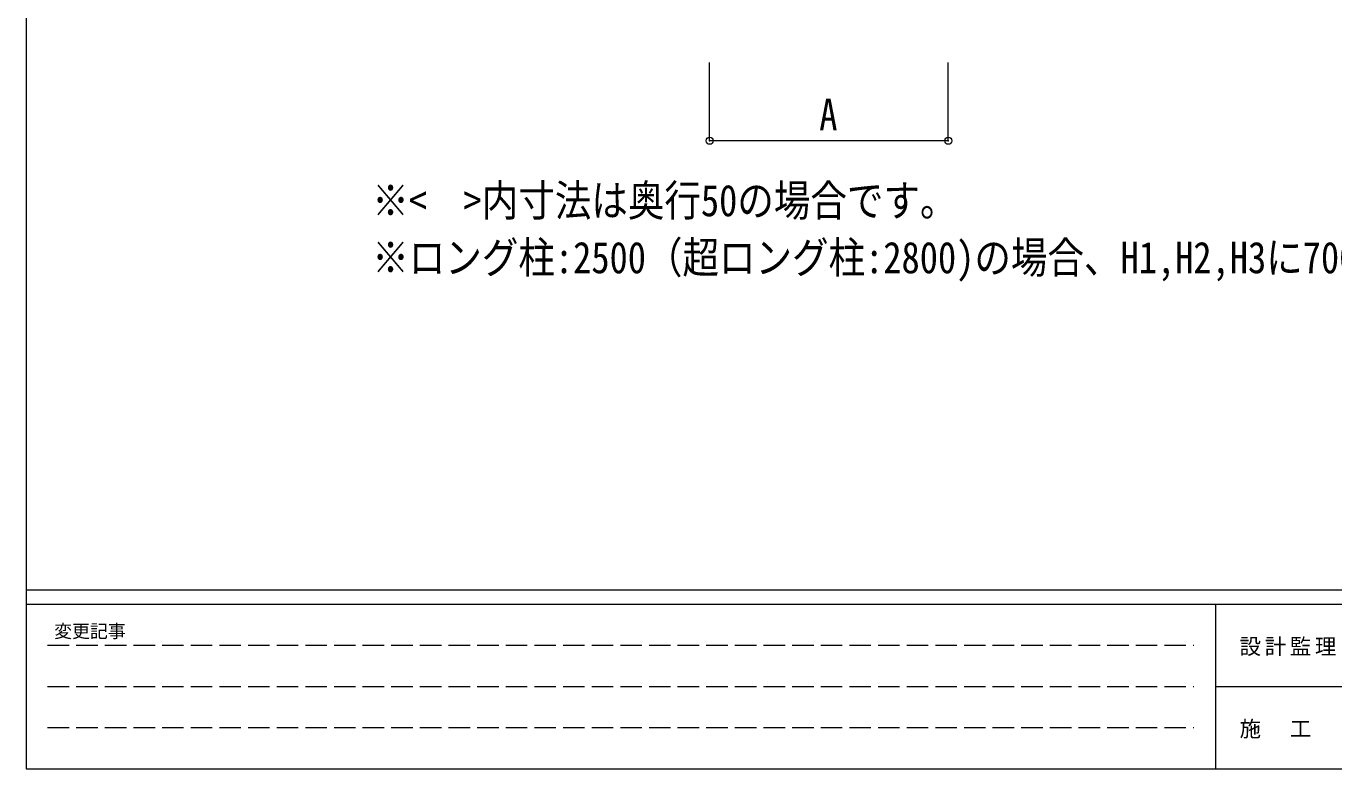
# Model space of a CAD drawing. Units: millimetres, scale not verified. Extents: x -8385 to 8479, y -5853 to 5787.
# Drawn here: x -8385 to -2906, y -5853 to -2742 of the extents above; entities that cross this region are included whole.
import ezdxf
from ezdxf.enums import TextEntityAlignment as Align

# ---------------------------------------------------------------- set-up
doc = ezdxf.new("R2010")
doc.units = ezdxf.units.MM
doc.header["$LTSCALE"] = 30
doc.header["$PDMODE"] = 32
doc.header["$PDSIZE"] = 30
doc.linetypes.add('DASHED3', pattern=[4, 3, -1])
for name, color, linetype, lineweight in [('0-4_TABLE1', 7, 'Continuous', 9), ('0-6_OTH_LINE', 7, 'Continuous', 9), ('F-0_240', 7, 'Continuous', 9)]:
    doc.layers.add(name, color=color, linetype=linetype, lineweight=lineweight)
doc.styles.add('ＭＳ ゴシック', font='')
doc.styles.get('ＭＳ ゴシック').set_extended_font_data('MS Gothic')

msp = doc.modelspace()

# ---------------------------------------------------------------- linework, layer by layer
at = {"layer": '0-4_TABLE1', "color": 6}
for p, q in [((-5521.34, -3221.72), (-5521.34, -2894.27)), ((-4521.34, -3221.72), (-4521.34, -2894.27)), ((-4521.34, -3221.72), (-5521.34, -3221.72))]:
    msp.add_line(p, q, dxfattribs=at)
for p in [(-5521.34, -3221.72), (-4521.34, -3221.72)]:
    msp.add_point(p, dxfattribs=at)
at = {"layer": 'F-0_240', "color": 5}
for p, q in [((-8385.45, 5787.34), (-8385.45, -5852.66)), ((-8385.45, -5102.66), (8054.55, -5102.66)), ((-8385.45, -5162.66), (5387.79, -5162.66)), ((-3402.21, -5162.66), (-3402.21, -5852.66)), ((-3402.21, -5507.66), (2747.79, -5507.66)), ((-8385.45, -5852.66), (8054.55, -5852.66))]:
    msp.add_line(p, q, dxfattribs=at)
at = {"layer": 'F-0_240', "color": 4, "linetype": 'DASHED3'}
for p, q in [((-8295.46, -5335.16), (-3492.21, -5335.16)), ((-8295.46, -5507.66), (-3492.21, -5507.66)), ((-8295.46, -5680.16), (-3492.21, -5680.16))]:
    msp.add_line(p, q, dxfattribs=at)

# ---------------------------------------------------------------- texts
at = {"layer": '0-4_TABLE1', "style": 'ＭＳ ゴシック', "width": 0.85}
msp.add_text('A', height=132, dxfattribs=at).set_placement((-5062.11, -3217.72), align=Align.BOTTOM_LEFT)
at = {"layer": '0-6_OTH_LINE', "style": 'ＭＳ ゴシック', "width": 0.85}
for s, p in [('※<\u3000>内寸法は奥行50の場合です。', (-6935.04, -3577.73)), ('※ロング柱:2500（超ロング柱:2800)の場合、H1,H2,H3に700(1000）足した寸法にしてください。', (-6935.04, -3816.52))]:
    msp.add_text(s, height=132, dxfattribs=at).set_placement(p, align=Align.BOTTOM_LEFT)
at = {"layer": 'F-0_240', "style": 'ＭＳ ゴシック'}
msp.add_text('変更記事', height=54.99, dxfattribs=at).set_placement((-8268.23, -5320.16), align=Align.BOTTOM_LEFT)
at = {"layer": 'F-0_240', "char_height": 65.98, "attachment_point": 7, "style": 'ＭＳ ゴシック'}
for s, insert in [('\\T1.17;設計監理', (-3300.89, -5380.16)), ('\\T1.17;施\u3000工', (-3300.89, -5725.16))]:
    msp.add_mtext(s, dxfattribs=dict(at, insert=insert))

doc.saveas('drawing.dxf')
